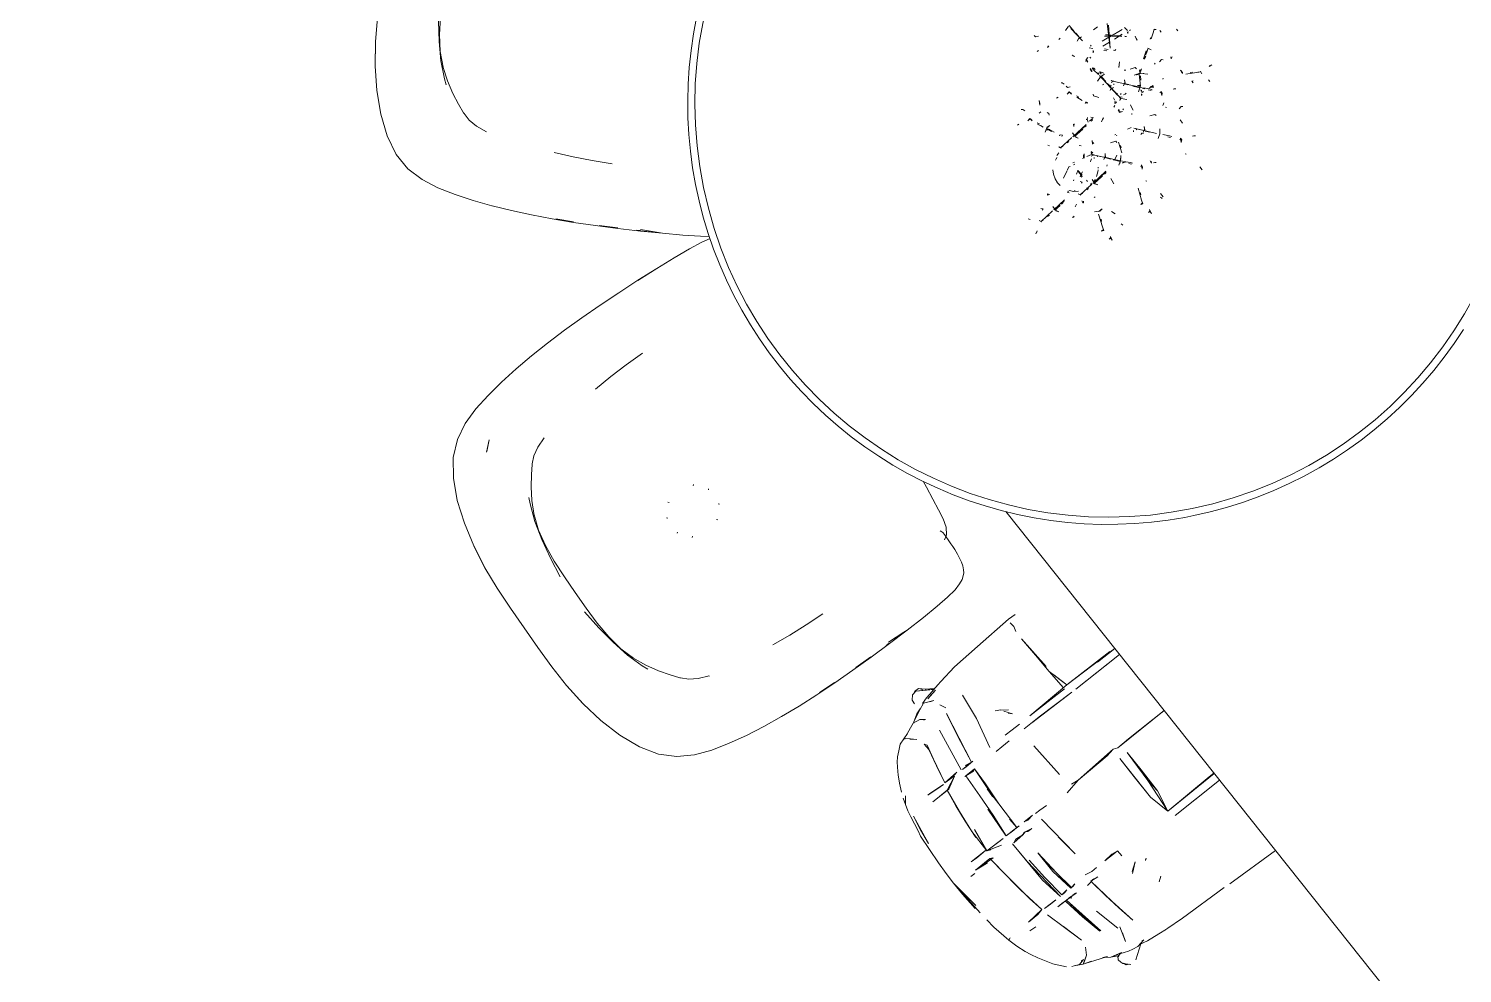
# Model space of a CAD drawing. Header units: millimetres. Extents: x 0 to 57242, y -59538 to 11130.
# Drawn here: x 17480 to 19352, y -6838 to -5605 of the extents above; entities that cross this region are included whole.
import ezdxf

# ---------------------------------------------------------------- set-up
doc = ezdxf.new("R2010")
doc.units = ezdxf.units.MM
for name, color, linetype, lineweight in [('A-DOOR', 31, 'Continuous', 9), ('A-DOOR-FRAM', 31, 'Continuous', 18), ('G-IMPT', 8, 'Continuous', 9), ('I-FURN', 30, 'Continuous', 9)]:
    doc.layers.add(name, color=color, linetype=linetype, lineweight=lineweight)

# ---------------------------------------------------------------- blocks, each defined once
blk = doc.blocks.new('M_Door-Interior-Single-1_Panel-Wood - 900 x 2100mm 2-358036-Level 0')
at = {"layer": 'A-DOOR'}
for p, q in [((-496.4, 73.2), (-431.4, 73.2)), ((-496.4, 53.2), (-496.4, 73.2)), ((-431.4, 73.2), (-431.4, 53.2)), ((431.3, 73.2), (496.3, 73.2)), ((431.3, 53.2), (431.3, 73.2)), ((496.3, 73.2), (496.3, 53.2)), ((-431.4, 53.2), (-496.4, 53.2)), ((496.3, 53.2), (431.3, 53.2)), ((-496.4, -46.8), (-431.4, -46.8)), ((-496.4, -66.8), (-496.4, -46.8)), ((-431.4, -46.8), (-431.4, -66.8)), ((431.3, -46.8), (496.3, -46.8)), ((431.3, -66.8), (431.3, -46.8)), ((496.3, -46.8), (496.3, -66.8)), ((-431.4, -66.8), (-496.4, -66.8)), ((496.3, -66.8), (431.3, -66.8))]:
    blk.add_line(p, q, dxfattribs=at)
at = {"layer": 'A-DOOR', "lineweight": 18}
for p, q in [((390, -46.8), (425, -46.8)), ((390, -896.8), (390, -46.8)), ((425, -46.8), (425, -896.8)), ((425, -896.8), (390, -896.8))]:
    blk.add_line(p, q, dxfattribs=at)
at = {"layer": 'A-DOOR'}
blk.add_arc((425, -46.8), 850, 180, 270, dxfattribs=at)
at = {"layer": 'A-DOOR-FRAM'}
for p, q in [((-450, 53.2), (-425, 53.2)), ((-450, -46.8), (-450, 53.2)), ((-425, 53.2), (-425, 23.1)), ((425, 53.2), (450, 53.2)), ((425, 23.1), (425, 53.2)), ((450, 53.2), (450, -46.8)), ((-425, 23.1), (-412.3, 23.1)), ((-412.3, 23.1), (-412.3, -11.8)), ((412.3, 23.1), (425, 23.1)), ((412.3, -11.8), (412.3, 23.1)), ((-425, -11.8), (-425, -46.8)), ((-412.3, -11.8), (-425, -11.8)), ((425, -11.8), (412.3, -11.8)), ((425, -46.8), (425, -11.8)), ((-425, -46.8), (-450, -46.8)), ((450, -46.8), (425, -46.8))]:
    blk.add_line(p, q, dxfattribs=at)
blk = doc.blocks.new('Conjunto Mesa 01 - Conjunto Mesa 01-1067963-Level 0')
at = {"layer": 'G-IMPT'}
for p, q in [((230, -978.5), (230.9, -907.6)), ((230, -978.5), (231.6, -907.9)), ((231.6, -900), (231.6, -907.9)), ((231.8, -900), (231.8, -928.7)), ((231.8, -928.7), (231.8, -900)), ((241.7, -972.9), (241.7, -900)), ((241.7, -900), (241.7, -908.6)), ((241.7, -972.9), (241.7, -908.6)), ((335, -900), (335.1, -959.4)), ((335.6, -977.6), (335.2, -900)), ((439.7, -900), (439.5, -907.9)), ((441.1, -978.3), (439.5, -907.9)), ((441.1, -978.3), (440.3, -900.4)), ((451.6, -974.2), (451.3, -900)), ((451.6, -974.2), (451.3, -900)), ((451.4, -900), (451.5, -908.3)), ((451.4, -900), (451.5, -908.3)), ((451.6, -974.2), (451.5, -908.3)), ((451.6, -974.2), (451.5, -908.3)), ((565.7, -973.7), (568.7, -900)), ((335.6, -977.6), (335.1, -959.4)), ((348.1, -971.7), (393.5, -973.5)), ((348.1, -971.7), (377.2, -971.8)), ((393.5, -973.5), (377.2, -971.8)), ((393.5, -973.5), (377.2, -971.8)), ((412.1, -972.1), (377.2, -971.8)), ((393.5, -973.5), (412.1, -972.1)), ((393.5, -973.5), (412.1, -972.1)), ((441.1, -978.3), (393.5, -973.5)), ((441.1, -978.3), (412.1, -972.1)), ((115.9, -974), (115.4, -984.8)), ((115.4, -984.8), (117.9, -1038.8)), ((127.1, -985.3), (120.5, -986.1)), ((127.1, -985.3), (134, -987.4)), ((194.2, -984.7), (146.2, -987.5)), ((173.8, -986.5), (146.2, -987.5)), ((173.8, -986.5), (146.2, -987.5)), ((201.7, -985.7), (173.8, -986.5)), ((230, -978.5), (201.7, -985.7)), ((230, -978.5), (201.7, -985.7)), ((230.1, -984.4), (201.7, -985.7)), ((230, -978.5), (209.1, -983.8)), ((230, -978.5), (231.6, -1041.5)), ((231.9, -984.3), (231.8, -1006)), ((241.3, -979.3), (240.2, -1045.5)), ((241.3, -979.3), (240.7, -1005.9)), ((335.6, -977.6), (333.2, -983.7)), ((333.2, -983.7), (336.4, -1044.6)), ((333.2, -983.7), (336.4, -1044.6)), ((333.2, -983.7), (335.1, -995.1)), ((333.2, -983.7), (335.1, -995.1)), ((412.8, -984.6), (348.1, -984.2)), ((378.6, -984.3), (348.2, -984.2)), ((412.8, -984.6), (378.6, -984.3)), ((412.8, -984.6), (378.6, -984.3)), ((441.1, -978.3), (412.8, -984.6)), ((565.1, -982.7), (562.5, -1050.1)), ((231.6, -1041.5), (231.8, -1006)), ((240.2, -1032.8), (240.7, -1005.9)), ((336.4, -1044.6), (335.1, -995.1)), ((336.4, -1044.6), (335.1, -995.1)), ((120.3, -1078.7), (117.9, -1038.8)), ((240.2, -1057.9), (240.2, -1032.8)), ((240.2, -1045.5), (240.2, -1032.8)), ((335.1, -1054.8), (336.4, -1044.6)), ((336.4, -1044.6), (340.5, -1066.1)), ((472.8, -1040.4), (471.3, -1038.6)), ((471.3, -1038.6), (473.5, -1041)), ((506.5, -1044.5), (501.7, -1038.1)), ((501.7, -1038.1), (502.9, -1039.7)), ((202, -1066.3), (198.4, -1072.9)), ((207.9, -1058.4), (202, -1066.4)), ((215.3, -1057.9), (205.4, -1064.2)), ((215.3, -1057.9), (211, -1061.4)), ((215.3, -1057.9), (211, -1061.4)), ((231.3, -1070.9), (231.4, -1058.8)), ((315.5, -1059.2), (265.3, -1061.8)), ((440.8, -1062.3), (439.6, -1070.2)), ((449.4, -1061.6), (440.7, -1061.6)), ((440.8, -1062.3), (440.8, -1082.8)), ((476.2, -1064.8), (466.2, -1052.8)), ((466.2, -1052.8), (473.9, -1063.5)), ((562.5, -1050.1), (560.6, -1074.7)), ((123.9, -1104.8), (120.3, -1078.7)), ((231.3, -1082.6), (231.3, -1070.9)), ((240.2, -1083.2), (240.2, -1095.4)), ((440.8, -1082.8), (439.6, -1070.2)), ((559.4, -1087.1), (560.6, -1075.3)), ((190.8, -1098.3), (155.7, -1093.6)), ((231.4, -1108.2), (190.8, -1098.3)), ((240.3, -1105), (240.2, -1095.4)), ((335.9, -1108.3), (336.4, -1097.5)), ((441, -1105), (440.8, -1096.9)), ((450, -1114), (451.5, -1103.1)), ((524.1, -1102.7), (475.9, -1110.3)), ((524.1, -1102.7), (500.1, -1106.7)), ((557.1, -1104.3), (556, -1109.4)), ((557.1, -1104.3), (559.4, -1087.1)), ((113.4, -1138.2), (126.1, -1117.7)), ((113.4, -1138.2), (126.2, -1118.5)), ((119, -1126.7), (125.9, -1116.5)), ((124.8, -1110.3), (123.9, -1104.8)), ((126.3, -1118.9), (124.8, -1110.3)), ((126.3, -1118.9), (127.7, -1126.2)), ((131, -1131.9), (128.3, -1117.1)), ((128.3, -1117.1), (129.6, -1124.7)), ((146.9, -1124.4), (154.8, -1121)), ((335.1, -1133.6), (335.1, -1119.8)), ((336.4, -1128.6), (335.1, -1119.8)), ((335.9, -1108.3), (335.7, -1115.1)), ((346.4, -1113.8), (409.3, -1107.3)), ((409.3, -1107.3), (378.1, -1110.9)), ((438.9, -1114.5), (441, -1105)), ((450, -1114), (500.1, -1106.7)), ((451.5, -1120.7), (450, -1108.5)), ((450, -1114), (450, -1108.5)), ((450.7, -1113.9), (475.9, -1110.3)), ((475.9, -1110.3), (500.1, -1106.7)), ((475.9, -1110.3), (500.1, -1106.7)), ((539.7, -1127.3), (520.1, -1121.1)), ((528.5, -1123.2), (539.7, -1127.3)), ((553.1, -1107.2), (552.8, -1110.5)), ((554.9, -1118.9), (553.1, -1107.2)), ((553.5, -1126.2), (554.9, -1118.9)), ((556, -1109.4), (554.3, -1115.2)), ((554.8, -1113.6), (567, -1131.5)), ((113, -1139.6), (113.1, -1133)), ((113.1, -1133), (119.1, -1126.6)), ((113.4, -1138.2), (114.6, -1144.4)), ((117.6, -1130.4), (115.8, -1131.7)), ((127.7, -1126.2), (129, -1132.3)), ((131.7, -1141.2), (129, -1132.3)), ((131, -1131.9), (129.6, -1124.7)), ((132, -1140.2), (137.7, -1127.1)), ((132, -1140.2), (135.8, -1149)), ((137.7, -1127.1), (135.5, -1132.4)), ((161.3, -1124.7), (194.2, -1132)), ((161.3, -1124.7), (231.3, -1138.8)), ((194.2, -1132), (231.3, -1138.8)), ((231.3, -1138.8), (229.8, -1148)), ((231.6, -1136.7), (231.3, -1138.8)), ((231.3, -1138.8), (231.6, -1154.2)), ((231.3, -1138.8), (231.8, -1154)), ((231.6, -1136.7), (231.8, -1148)), ((240.8, -1141.2), (240.5, -1155.8)), ((264.8, -1142.3), (240.8, -1141.2)), ((240.8, -1141.2), (284.2, -1145)), ((240.8, -1141.2), (242, -1144.1)), ((334.8, -1145.8), (335.2, -1142)), ((335.1, -1133.6), (336.4, -1128.6)), ((335.4, -1145.4), (335.2, -1142)), ((348.1, -1131), (346.1, -1140.8)), ((346.2, -1143.9), (346.1, -1140.8)), ((347.3, -1145.6), (346.1, -1140.8)), ((348.1, -1137.8), (346.5, -1140.1)), ((348.1, -1131), (348.1, -1137.8)), ((440.9, -1139.6), (377.9, -1144.9)), ((440.9, -1139.6), (409.1, -1144.6)), ((440.9, -1138.6), (412.3, -1142)), ((440.9, -1138.6), (414.8, -1141.8)), ((441, -1138.6), (439.7, -1132.5)), ((439.7, -1132.5), (441, -1135.8)), ((440.9, -1139.6), (441, -1135.8)), ((440.9, -1139.6), (441, -1138.6)), ((441, -1138.6), (441, -1135.8)), ((441, -1138.6), (441, -1135.8)), ((449.5, -1154.2), (450.2, -1138)), ((449.5, -1143.5), (449.7, -1139)), ((449.8, -1146.1), (449.7, -1139)), ((519.7, -1124.4), (485.2, -1132.1)), ((548, -1140.4), (543.9, -1155)), ((552.2, -1132.3), (547.9, -1143.2)), ((548, -1140.4), (548.5, -1146.3)), ((552.2, -1132.3), (553.5, -1126.2)), ((560, -1148.1), (567.7, -1140.8)), ((119.5, -1149.1), (114.6, -1144.4)), ((125.3, -1149.7), (119.5, -1149.1)), ((135.3, -1148), (137.6, -1155.6)), ((143.2, -1165.1), (135.8, -1149)), ((143.2, -1165.1), (137.6, -1155.6)), ((145.7, -1156.7), (144.1, -1166.8)), ((145.7, -1156.7), (144.1, -1166.8)), ((145.7, -1156.7), (150.3, -1151.4)), ((150.3, -1151.4), (149.5, -1153.5)), ((172.7, -1145.4), (230.6, -1155.8)), ((231.4, -1145), (229.8, -1148)), ((231.6, -1154.2), (231.4, -1145)), ((231.8, -1148), (231.8, -1154)), ((240.5, -1157.3), (242, -1144.1)), ((240.5, -1155.8), (240.5, -1157.3)), ((240.7, -1155.8), (272.3, -1157.7)), ((264.8, -1142.3), (296.1, -1144.6)), ((271.6, -1144.5), (283.6, -1145.3)), ((271.6, -1144.5), (296.1, -1144.6)), ((272.3, -1157.7), (303, -1159.7)), ((333.5, -1163.3), (292.6, -1160.4)), ((334.8, -1145.8), (296.1, -1144.6)), ((334.7, -1163.4), (303, -1159.7)), ((334.8, -1145.8), (320.4, -1146.2)), ((334.8, -1145.8), (334.7, -1163.4)), ((334.7, -1163.4), (335.1, -1150.8)), ((335.4, -1145.4), (334.8, -1145.8)), ((334.8, -1145.8), (335.1, -1150.8)), ((347.3, -1145.6), (346.1, -1156.5)), ((348, -1161.3), (346.1, -1156.5)), ((346.2, -1145.4), (347.3, -1145.6)), ((347.3, -1145.6), (348, -1161.3)), ((409.1, -1144.6), (377.9, -1144.9)), ((441, -1157), (378.1, -1162.7)), ((378.6, -1159.7), (408.7, -1157.7)), ((409.1, -1142.5), (394.2, -1144.1)), ((408.7, -1157.7), (440.2, -1154.5)), ((441, -1157), (409.5, -1162.2)), ((440.2, -1154.5), (439.6, -1145.3)), ((439.6, -1145.3), (440.7, -1150.1)), ((440.2, -1154.5), (440.7, -1150.1)), ((449.5, -1154.2), (449.4, -1146.5)), ((449.4, -1146.5), (451.5, -1148)), ((449.5, -1154.2), (449.4, -1161.6)), ((449.5, -1154.2), (449.4, -1168.4)), ((508.9, -1143.7), (449.5, -1154.2)), ((479.5, -1149.5), (449.5, -1154.2)), ((449.9, -1146.2), (451.5, -1148)), ((508.5, -1145.4), (450.4, -1155.8)), ((479.7, -1151.1), (450.4, -1155.8)), ((508.9, -1143.7), (479.5, -1149.5)), ((508.5, -1145.4), (479.7, -1151.1)), ((537, -1167.2), (540.7, -1158)), ((537.8, -1163.6), (543.9, -1155)), ((537.8, -1163.6), (540.7, -1158)), ((546.9, -1145.6), (543.9, -1155)), ((543.9, -1155), (548.5, -1146.3)), ((549.8, -1147.5), (548.2, -1143.4)), ((548.6, -1147.3), (552.6, -1149.9)), ((548.6, -1147.3), (552.6, -1149.9)), ((549.8, -1147.5), (548.7, -1145.2)), ((557.1, -1148.8), (552.6, -1149.9)), ((557.1, -1148.8), (552.6, -1149.9)), ((560, -1148.1), (557.2, -1148.8)), ((560, -1148.1), (557.2, -1148.8)), ((564.4, -1145.7), (560.4, -1146.9)), ((564.4, -1145.7), (566.1, -1142.3)), ((564.4, -1145.7), (566.1, -1142.3)), ((143.2, -1165.1), (144.1, -1166.8)), ((144.6, -1165.4), (144.1, -1166.8)), ((144.1, -1166.8), (151, -1183.8)), ((157.6, -1183.3), (163.8, -1176.3)), ((163.8, -1176.3), (157.9, -1182.1)), ((177.7, -1170.4), (174.6, -1172.6)), ((174.6, -1172.6), (183.6, -1172.1)), ((177.7, -1170.4), (183.6, -1172.1)), ((177.7, -1170.4), (206.7, -1177.5)), ((183.6, -1172.1), (206.7, -1177.5)), ((183.6, -1172.1), (230.9, -1183)), ((206.7, -1177.5), (230.9, -1183)), ((230.9, -1183), (229.7, -1162.2)), ((229.7, -1162.2), (231.2, -1171.8)), ((230.9, -1183), (231.2, -1171.8)), ((240.3, -1186.6), (231.8, -1167.7)), ((240.4, -1183.9), (231.8, -1167.7)), ((334.4, -1195.3), (335.2, -1168.8)), ((334.4, -1195.3), (340.5, -1175.5)), ((334.4, -1195.3), (335.1, -1175.7)), ((335.1, -1175.7), (335.2, -1168.8)), ((348.1, -1163.5), (409.5, -1162.2)), ((348.1, -1163.5), (378.1, -1162.7)), ((440.3, -1183.1), (440.7, -1164.7)), ((440.3, -1183.1), (440.8, -1173.7)), ((440.8, -1173.7), (440.7, -1164.7)), ((449.4, -1161.6), (449.4, -1168.4)), ((449.4, -1185.4), (502.7, -1171.1)), ((502.7, -1171.1), (474.1, -1178.7)), ((513.1, -1173), (522.1, -1178.5)), ((522.1, -1178.5), (527.4, -1186.2)), ((522.1, -1178.5), (528.7, -1189.1)), ((528.7, -1189.1), (532.2, -1178)), ((537, -1167.2), (529.5, -1186.4)), ((529.5, -1186.4), (532.2, -1178)), ((152.5, -1189.1), (150, -1180.7)), ((150, -1180.7), (151, -1183.8)), ((152.5, -1189.1), (153.3, -1187.3)), ((152.5, -1189.1), (153.6, -1187.9)), ((152.5, -1189.1), (155.2, -1197.1)), ((157.9, -1182.1), (153.3, -1187.3)), ((155.2, -1197.1), (160.5, -1203.9)), ((231.4, -1185.6), (229.6, -1207.1)), ((231.4, -1185.6), (229.6, -1207.1)), ((229.6, -1207.1), (230.9, -1196.2)), ((229.7, -1210.2), (230.9, -1196.2)), ((231.4, -1185.6), (230.9, -1196.2)), ((231.4, -1185.6), (230.9, -1196.2)), ((240.3, -1186.6), (240.2, -1199.4)), ((240.4, -1183.9), (240.3, -1210.8)), ((240.3, -1186.6), (263.4, -1190.5)), ((240.3, -1186.6), (271.9, -1191.4)), ((263.4, -1190.5), (286.5, -1193.6)), ((302.5, -1194.7), (271.9, -1191.4)), ((286.5, -1193.6), (312.1, -1195.7)), ((334.4, -1195.3), (302.4, -1190.7)), ((334.4, -1195.3), (302.5, -1194.7)), ((333.1, -1196.3), (333.1, -1220.2)), ((333.1, -1196.3), (333.2, -1211.3)), ((334.4, -1195.3), (336.4, -1190.5)), ((344.8, -1198.7), (346.7, -1194.8)), ((344.8, -1198.7), (378.7, -1194.8)), ((346.7, -1194.8), (344.8, -1222.7)), ((344.8, -1198.7), (371.4, -1195.6)), ((418.2, -1190.4), (371.4, -1195.6)), ((371.4, -1195.6), (393.8, -1193.7)), ((371.4, -1195.6), (378.7, -1194.8)), ((418.2, -1190.4), (393.8, -1193.7)), ((439, -1186.7), (409.2, -1191.5)), ((418.2, -1190.4), (409.2, -1191.5)), ((439, -1186.7), (418.2, -1190.4)), ((439, -1186.7), (441, -1210.8)), ((439, -1186.7), (441, -1210.8)), ((439, -1186.7), (441, -1195.3)), ((439, -1186.7), (440.9, -1198.8)), ((441, -1210.8), (441, -1195.3)), ((528.7, -1189.1), (522.9, -1199.8)), ((525.8, -1193.1), (522.9, -1199.8)), ((523.6, -1188.4), (523.9, -1185)), ((525.8, -1193.1), (523.9, -1185)), ((527.4, -1186.2), (528.7, -1189.1)), ((165.9, -1210.1), (160.5, -1203.9)), ((170.7, -1214.7), (165.9, -1210.1)), ((181, -1221.8), (170.7, -1214.7)), ((229.7, -1210.2), (229.6, -1207.1)), ((240.3, -1210.8), (240.2, -1199.4)), ((333.1, -1220.2), (333.2, -1211.3)), ((344.8, -1198.7), (344.8, -1222.7)), ((344.8, -1222.7), (347, -1204.4)), ((344.8, -1222.7), (346.1, -1212.6)), ((346.1, -1212.6), (347, -1204.4)), ((441, -1210.8), (440.9, -1198.8)), ((451.3, -1216.5), (451.5, -1210.1)), ((451.3, -1216.5), (451.5, -1210.1)), ((451.7, -1207.1), (451.5, -1210.1)), ((503.4, -1219.7), (508, -1216.3)), ((508, -1216.3), (517.7, -1208.4)), ((521.6, -1202.5), (522.9, -1199.8)), ((184.7, -1224.3), (181, -1221.8)), ((184.7, -1224.3), (194.1, -1229.4)), ((194.1, -1229.4), (205, -1234.7)), ((221, -1240.9), (211.9, -1233.8)), ((347.4, -1232.6), (347.8, -1226)), ((476.2, -1234.7), (468.4, -1238)), ((485.1, -1230.3), (476.2, -1234.7)), ((485.1, -1230.3), (503.4, -1219.7)), ((221, -1240.9), (212.8, -1238)), ((221, -1240.9), (229.2, -1243.3)), ((229.2, -1243.3), (237.6, -1245.3)), ((237.6, -1245.3), (258.1, -1249.1)), ((279.4, -1248.8), (239.1, -1242.1)), ((259.1, -1245.9), (239.1, -1242.1)), ((258.1, -1249.1), (265.4, -1251)), ((279.4, -1248.8), (259.1, -1245.9)), ((307.2, -1254.6), (265.4, -1251)), ((340.6, -1255.7), (381.5, -1250.9)), ((340.6, -1255.7), (392.4, -1252.4)), ((359, -1255.3), (383.8, -1254)), ((418, -1250.3), (404.9, -1251.7)), ((443.6, -1245.3), (418, -1250.3)), ((442.2, -1242.1), (443.6, -1245.3)), ((456.4, -1242.1), (443.6, -1245.3)), ((456.4, -1242.1), (468.4, -1238)), ((307.2, -1254.6), (324.5, -1255.5)), ((324.5, -1255.5), (340.6, -1255.7)), ((340.6, -1255.7), (359, -1255.3))]:
    blk.add_line(p, q, dxfattribs=at)
at = {"layer": 'I-FURN'}
blk.add_line((3, -900), (2500, -900), dxfattribs=at)
blk = doc.blocks.new('Conjunto_Mesa_4_Lugares_Laca_Branca - Conjunto_Mesa_4_Lugares_Laca_Branca-1095819-Level 0')
at = {"layer": 'G-IMPT'}
for p, q in [((-21.1, 138.6), (-22.4, 142.5)), ((-21.1, 138.6), (-21.8, 140.3)), ((-1.6, 135.5), (-4, 134.4)), ((-17.9, 115.9), (-18.3, 112.9)), ((-16.2, 126.5), (-17.4, 107)), ((-17.1, 126.2), (-13.4, 127.2)), ((-16.2, 126.5), (-17.1, 126.2)), ((-16.2, 126.5), (-16.7, 122.9)), ((-16.2, 126.5), (-13.4, 127.2)), ((-6.9, 114.5), (-6.6, 112.5)), ((-4.2, 114.1), (-6.6, 112.5)), ((-74.9, 108), (-77.3, 107)), ((-43, 94.1), (-40.9, 92.3)), ((-20.3, 102.9), (-23.9, 101.2)), ((-19.6, 102.6), (-23.9, 101.2)), ((-18.9, 102.9), (-20.3, 102.9)), ((23.4, 94.3), (22.8, 92.3)), ((63.6, 100.7), (64.1, 102.9)), ((63.8, 99.1), (63.6, 100.7)), ((63.8, 99.1), (64.1, 102.9)), ((104.9, 100.1), (109.6, 102.5)), ((-83.3, 78.3), (-82, 80.9)), ((-82.3, 77.7), (-83.3, 78.3)), ((-83.3, 78.3), (-78.9, 76.2)), ((-82.3, 77.7), (-82, 80.9)), ((-77.5, 86.6), (-79.8, 85.2)), ((-71.8, 72.1), (-78.9, 76.2)), ((-43.5, 92.1), (-40.9, 92.3)), ((-41.7, 81.6), (-42.3, 79.6)), ((-40, 76.5), (-42.3, 79.6)), ((-16.8, 76), (-18.1, 76.7)), ((-16.8, 76), (-18.1, 76.7)), ((-1.6, 88), (-1.1, 90.2)), ((-1.4, 86.5), (-1.6, 88)), ((-1.4, 86.5), (-1.1, 90.2)), ((25.1, 89.1), (22.8, 92.3)), ((39.8, 87.4), (44.5, 89.8)), ((65.8, 84.1), (63.2, 83.1)), ((68.9, 83), (63.2, 83.1)), ((65.2, 83.1), (64.5, 81.9)), ((65.3, 83.1), (64.7, 81.7)), ((65.8, 84.1), (68.9, 83)), ((85.3, 86), (84.5, 84.7)), ((-73.4, 71.7), (-71.5, 70.5)), ((-60.8, 65), (-57.7, 68.9)), ((-60.6, 65.5), (-54.5, 61.8)), ((-54.7, 62.3), (-60.5, 65.6)), ((-48, 56.8), (-57.6, 62.4)), ((-54.4, 61.8), (-52.7, 60.8)), ((-50.3, 59.9), (-51.5, 60.5)), ((-51.2, 59.9), (-47.6, 57.6)), ((-47.2, 58.1), (-49.8, 59.6)), ((-38.5, 69.3), (-39.5, 70.6)), ((-28.7, 54.7), (-27.4, 58.4)), ((-11.3, 62.1), (-9.3, 56.8)), ((-11.1, 49), (-7.8, 57.1)), ((-10.5, 59.8), (-10.9, 58.3)), ((-9.6, 62.8), (-10.3, 60.4)), ((-9.1, 62.7), (-10.1, 58.6)), ((-6.3, 59.7), (-7.8, 57.1)), ((-5.6, 58), (-7.2, 54.6)), ((0.6, 71.4), (-1.9, 70.4)), ((3.7, 70.3), (-1.9, 70.4)), ((0.1, 70.4), (-0.8, 68.9)), ((0.2, 70.4), (-0.5, 69)), ((0.6, 71.4), (3.7, 70.3)), ((13.5, 71.2), (14.9, 70.5)), ((14.9, 70.5), (16.8, 69)), ((20.1, 73.3), (19.4, 72.1)), ((27.9, 57.9), (26, 56.6)), ((26.6, 49.6), (26, 56.6)), ((45.7, 59.3), (50.5, 58.1)), ((52.2, 57.7), (49.7, 58.5)), ((52.2, 57.7), (57.7, 54.3)), ((52.2, 57.7), (55.4, 55.9)), ((53.9, 61.4), (57.3, 69.8)), ((58.8, 72.4), (57.3, 69.8)), ((59.5, 70.6), (58, 67.3)), ((-88.5, 43.9), (-93.2, 40.7)), ((-88.8, 47.9), (-87.9, 46.2)), ((-85.9, 43.3), (-87.1, 43.1)), ((-86.7, 44.6), (-85.9, 43.3)), ((-85.9, 43.3), (-86.7, 44.6)), ((-85.9, 43.3), (-84.7, 43.6)), ((-81.3, 40.9), (-81.8, 39)), ((-81.1, 41), (-81.6, 38.9)), ((-73.5, 53.5), (-79.3, 52)), ((-79.3, 52), (-75.9, 52.8)), ((-73.5, 53.5), (-75.9, 52.8)), ((-37.2, 45.2), (-39.2, 43.9)), ((-38.5, 36.9), (-39.2, 43.9)), ((-31.1, 49), (-35.7, 51.6)), ((-33.6, 48.5), (-35.3, 49.5)), ((-33.6, 48.5), (-34.9, 49.8)), ((-31.1, 49), (-33.6, 48.5)), ((-31.1, 49), (-29.9, 48.8)), ((-31.1, 49), (-30.6, 47.2)), ((-30.3, 46.2), (-29.5, 52.5)), ((-30.3, 46.2), (-29.8, 40.6)), ((-29.3, 43.6), (-30.3, 44.7)), ((-13.7, 45.7), (-29.6, 47.1)), ((-29.6, 47.1), (-29.3, 43.6)), ((-29.5, 52.5), (-29, 53.9)), ((-27, 48.5), (-21.6, 47.8)), ((-14.3, 41.1), (-27, 13.4)), ((-14.3, 41.1), (-26.1, 15.4)), ((-19.5, 46.6), (-13, 45.1)), ((-16.1, 35.9), (-11.9, 44.7)), ((-14.3, 41.1), (-15.9, 37.7)), ((-14.7, 45.3), (-15.6, 42)), ((-13, 45.1), (-15.5, 45.8)), ((-14.3, 41.1), (-11.8, 47.3)), ((-13.1, 45.4), (-13.8, 42.6)), ((-13, 45.1), (-7.4, 41.7)), ((-13, 45.1), (-9.7, 43.2)), ((-10.5, 47.5), (-9.2, 50.3)), ((-7.3, 45.2), (-9.2, 45.3)), ((-8.6, 46), (-5.6, 45.7)), ((-6.1, 48), (-5.5, 46.3)), ((-1.6, 44.7), (-3.8, 44.9)), ((-3.4, 45.4), (-1.9, 45.2)), ((50.8, 53.8), (38.1, 26)), ((42.2, 39.3), (38.8, 39.8)), ((50.8, 53.8), (39, 28.1)), ((43.9, 39.3), (40, 39.7)), ((42.2, 39.3), (46.2, 36.8)), ((44.5, 40), (47.5, 46.7)), ((44.7, 39.6), (47.6, 45.6)), ((87.3, 39.2), (84.3, 38.4)), ((87.3, 39.2), (84.9, 39.3)), ((87.3, 39.2), (86.7, 39.3)), ((87.6, 41.9), (87.5, 43.5)), ((87.6, 41.9), (87.9, 45.7)), ((87.6, 44.3), (87.9, 45.7)), ((128.8, 42.9), (133.5, 45.3)), ((135.4, 43.5), (133.3, 42)), ((-70.6, 16.8), (-102.8, 19.6)), ((-100.3, 21), (-70.7, 17.1)), ((-91.3, 37.3), (-85.3, 19.7)), ((-86.8, 21.7), (-87.5, 19.3)), ((-83.8, 32.3), (-86, 24.7)), ((-85.6, 21.5), (-86, 19.8)), ((-82.4, 35.2), (-85.4, 22.2)), ((-85.1, 36.1), (-81.1, 25)), ((-82.9, 35.3), (-83.6, 32.9)), ((-66.5, 22.2), (-67.1, 24)), ((-67, 20.7), (-66.5, 22.2)), ((-43.4, 22.7), (-50.6, 25.1)), ((-46.5, 23.9), (-50.6, 25.1)), ((-43.4, 22.7), (-46.5, 23.9)), ((-38.2, 31.3), (-38.7, 29.1)), ((-22.9, 26.7), (-26.3, 27.1)), ((-21.3, 26.7), (-25.1, 27)), ((-22.9, 26.7), (-19, 24.1)), ((-20.7, 27.3), (-19, 31)), ((-20.4, 26.9), (-19, 29.8)), ((-9.5, 18.9), (-8.5, 17.7)), ((-7.8, 23.9), (-8.9, 25.6)), ((-7.8, 23.9), (-7.4, 21.7)), ((-5.7, 16.4), (-4.7, 19.2)), ((-0.5, 24.6), (-3.3, 17.7)), ((7.4, 28), (14.8, 30.1)), ((7.4, 28), (10.7, 28.8)), ((10.7, 28.8), (14.8, 30.1)), ((18.9, 27.4), (20, 27.1)), ((36.7, 22.9), (36.5, 23)), ((36.7, 22), (36.5, 23)), ((37.6, 17.8), (36.7, 22)), ((41.1, 29.4), (39.4, 28.7)), ((41.1, 29.4), (39.4, 28.7)), ((42.5, 24.5), (41, 25)), ((47.3, 36.9), (46.7, 35.1)), ((48, 33.3), (46.7, 35.1)), ((89.7, 26.9), (87.1, 25.9)), ((92.8, 25.8), (87.1, 25.9)), ((89.1, 25.9), (88.4, 24.7)), ((89.2, 25.9), (88.5, 24.5)), ((89.7, 26.9), (92.8, 25.8)), ((109.2, 28.8), (108.4, 27.5)), ((146.3, 24.6), (151.7, 26)), ((146.3, 24.6), (148.3, 24.4)), ((148.3, 24.4), (151.7, 26)), ((148.3, 24.4), (149.7, 22.5)), ((-98.3, 0.7), (-101.3, 6.3)), ((-88, 17.8), (-88.9, 14.5)), ((-86.4, 17.9), (-87.6, 12.9)), ((-84.8, 18.1), (-81.5, 8.4)), ((-78.3, 17.5), (-74.9, 8.1)), ((-71.3, 9.5), (-69.6, 14)), ((-67.8, 12.1), (-69.2, 8.4)), ((-40.2, 2.2), (-42.1, -0.7)), ((-36.3, -3), (-38.9, 3)), ((-36.3, -3), (-37.9, 0.4)), ((-30.6, 1.6), (-37, -2)), ((-32.9, -0.5), (-6.7, 15.2)), ((-32.9, -0.5), (-8.6, 14)), ((-32.9, -0.5), (-29.7, 1.4)), ((-28.9, 2.6), (-30.5, 1.7)), ((-28.4, 10.3), (-28.7, 10.3)), ((-28.5, 9.4), (-28.7, 10.3)), ((-27, 13.4), (-28.4, 10.3)), ((-28.4, 10.3), (-27.2, 12.9)), ((-27.1, 11.8), (-26.5, 9.4)), ((-20.6, 6.9), (-26, 3.6)), ((-19.9, 7.8), (-25, 4.8)), ((-22.7, 11.9), (-24.1, 12.3)), ((-21.1, 6.8), (-22.8, 8.4)), ((-21.1, 6.8), (-19.9, 6.3)), ((-17.6, 6.6), (-19.4, 10.9)), ((-19, 7.5), (-16.7, 5.6)), ((-17.6, 6.6), (-16.6, 5.6)), ((-11.1, 14.2), (-9.3, 13.7)), ((-11.1, 14.2), (-9.3, 13.7)), ((-3.8, 16.9), (-6.9, 15.2)), ((-6.7, 15.2), (-4.8, 16.3)), ((-3.2, 8.7), (-6.1, 7.9)), ((-3.8, 16.9), (-3.6, 16.7)), ((-3.8, 16.9), (-0.9, 15.5)), ((-3.3, 17.7), (-3.6, 16.7)), ((-3.6, 16.7), (-0.9, 15.5)), ((-3.6, 16.7), (-2.1, 16.7)), ((1.2, 9.8), (-1.9, 9)), ((-0.2, 10.8), (1, 10.1)), ((1.9, 8.6), (0, 8.1)), ((6, 6.1), (4.1, 7.7)), ((14, 11.7), (9.7, 11.9)), ((10.5, 16.9), (12, 17.5)), ((14, 11.7), (11, 10.9)), ((13.4, 11.9), (13.7, 15.8)), ((14, 11.7), (13.4, 11.9)), ((14, 11.7), (13.7, 15.8)), ((41.6, 0.1), (41.3, 1.4)), ((42.3, 2), (43.5, 2.2)), ((51.8, 0.7), (49.8, -0.6)), ((52, 2.9), (66.5, 4.1)), ((56.6, 4.6), (56.8, 4.6)), ((59.9, 4.7), (56.8, 4.6)), ((69.6, 2.1), (76, 0.5)), ((76, 0.5), (73.5, 1.2)), ((74.7, -3.4), (77.2, 2.8)), ((76, 0.5), (81.6, -2.9)), ((76, 0.5), (79.3, -1.3)), ((77.8, 4.2), (81.2, 12.6)), ((78.5, 3), (79.8, 5.8)), ((79.1, 4.3), (79.7, 2.2)), ((82.7, 15.2), (81.2, 12.6)), ((83.4, 13.4), (81.8, 10.1)), ((116, 15.5), (132.2, 16.8)), ((125.1, 17.4), (121.9, 17.3)), ((137, 17.6), (132.2, 16.8)), ((135.8, 17.5), (137, 17.6)), ((135.8, 17.5), (137.4, 14.7)), ((137, 17.6), (137.4, 14.7)), ((-106.2, -28), (-87.2, -16.6)), ((-106.2, -28), (-87.2, -16.6)), ((-90.9, -20.9), (-92.7, -16.6)), ((-79.6, -7.4), (-78.2, -6.8)), ((-74.7, -5.3), (-76.5, -9.8)), ((-72, -5.5), (-69.2, -5.8)), ((-71.3, -5.1), (-69.2, -5.8)), ((-64.6, -11.3), (-62.8, -10.6)), ((-62.4, -16.9), (-64.4, -14.2)), ((-64.4, -14.2), (-59.8, -17.6)), ((-62.4, -16.9), (-59.8, -17.6)), ((-61.5, -16.3), (-60.1, -15.5)), ((-61.4, -16.4), (-58.7, -15.2)), ((-50, -11.2), (-47.4, -10)), ((-49.7, -9.4), (-47, -7.8)), ((-45.6, -12.2), (-49.7, -14)), ((-45.4, -12.9), (-48.4, -14.1)), ((-39.8, -5), (-47.4, -10)), ((-43.1, -3.4), (-42.1, -0.7)), ((-43.1, -2.6), (-40, -1.4)), ((-43.1, -2.6), (-39.8, -1.8)), ((-43.1, -2.6), (-40.6, -1.9)), ((-43.1, -2.6), (-41.5, -2.4)), ((-40.3, -3.9), (-42.4, -5.1)), ((-39.6, -1.9), (-41.5, -2.4)), ((-32.9, -0.5), (-38.3, -4)), ((-31.8, -7.9), (-36.3, -3)), ((-36.3, -3), (-34.6, -4.9)), ((-25.8, -2.6), (-26.2, -0.7)), ((-16.4, -16.8), (-14.1, -16.9)), ((-10.6, -10.7), (-14.1, -16.9)), ((16.6, -9.9), (18.5, -11.6)), ((16.6, -9.9), (21.4, -13.8)), ((18.5, -11.6), (21.4, -13.8)), ((50.5, -7.6), (49.8, -0.6)), ((74.7, -3.4), (62, -31.2)), ((66.1, -17.9), (62.7, -17.4)), ((74.7, -3.4), (62.9, -29.2)), ((67.8, -17.9), (63.9, -17.5)), ((66.1, -17.9), (70.1, -20.4)), ((73.2, -6.6), (68.1, -2.8)), ((68.4, -17.2), (71.4, -10.5)), ((68.6, -17.6), (71.5, -11.6)), ((72.9, -8.6), (73.9, -6.5)), ((74.7, -3.4), (73.1, -6.8)), ((74, -6.4), (76.8, -0.6)), ((79.5, -18.5), (77.9, -17.7)), ((96.4, -16.6), (103.8, -14.4)), ((96.4, -16.6), (99.7, -15.8)), ((99.7, -15.8), (103.8, -14.4)), ((159.3, -13.7), (156.9, -15.3)), ((-101, -24.2), (-110.3, -29.5)), ((-105.1, -35.4), (-109.6, -30.4)), ((-106.2, -28), (-103, -26.1)), ((-93.9, -20.6), (-99.3, -23.9)), ((-94.3, -20.4), (-99, -23)), ((-92.3, -20), (-89.5, -22.3)), ((-90.9, -20.9), (-88.4, -23.2)), ((-69.3, -30.4), (-71.7, -33.4)), ((-70.1, -31.8), (-71.7, -33.4)), ((-69.3, -30.4), (-70.1, -31.8)), ((-18.3, -38.6), (-16.2, -36.2)), ((-16.6, -38.7), (-14.1, -35.8)), ((-13.9, -35.6), (-11.2, -32.6)), ((-6.7, -29.5), (-8.2, -28.6)), ((-6.4, -25.9), (-7.7, -27.4)), ((-6.1, -26.3), (-7.6, -28.2)), ((-7, -29.4), (-7.2, -27.7)), ((-6.4, -26.2), (-6.7, -28.7)), ((14.4, -31.2), (12.1, -30.2)), ((14.4, -31.2), (12.7, -30.3)), ((12.8, -25.9), (14, -22.8)), ((14.4, -31.2), (18.3, -30.7)), ((14.4, -31.2), (18.3, -30.7)), ((14.7, -31), (14.4, -32.5)), ((17.5, -28.8), (14.8, -24.3)), ((14.8, -24.3), (17.1, -25.1)), ((17.1, -25.1), (18, -26.7)), ((17.1, -25.1), (17.5, -26.8)), ((32.8, -54.3), (20.6, -34)), ((22.9, -36.5), (21.8, -34.6)), ((21.9, -34.4), (23.1, -36.3)), ((23.4, -36.6), (22.2, -34.4)), ((22.6, -34.3), (23.9, -36.6)), ((44.7, -31.1), (42.9, -30.6)), ((47, -29.1), (44.9, -30.7)), ((47.6, -31), (44.9, -30.7)), ((56.6, -34.5), (58.9, -33.1)), ((60.4, -34.2), (57.4, -34.8)), ((60.6, -34.3), (57.4, -34.8)), ((60.4, -34.2), (59, -35)), ((60.6, -34.3), (60.4, -34.2)), ((60.6, -35.2), (60.4, -34.2)), ((62, -31.2), (60.6, -34.3)), ((60.6, -34.3), (61.8, -31.6)), ((62, -41.4), (60.6, -35.2)), ((61.9, -32.7), (62.7, -35.9)), ((65, -27.9), (63.3, -28.5)), ((65, -27.9), (63.3, -28.5)), ((66.4, -32.7), (64.9, -32.2)), ((67.9, -37.7), (66.2, -36.1)), ((78.4, -29.8), (79.7, -30.2)), ((82, -30.8), (84.5, -31.5)), ((84.5, -31.5), (90.1, -34.4)), ((97.7, -41.2), (85.8, -21.3)), ((88.3, -24.3), (86.5, -21.1)), ((87.1, -21.7), (88.2, -23.6)), ((88.6, -24.1), (87.3, -21.8)), ((87.7, -21.6), (89, -23.8)), ((91.2, -29.3), (88.8, -25.1)), ((90.7, -26.7), (95.8, -35.4)), ((93.4, -33.3), (92.1, -31)), ((95, -38.4), (92.9, -36.7)), ((96.8, -39.3), (93.4, -33.4)), ((96.1, -36), (95.8, -35.4)), ((95.8, -35.4), (98, -39.1)), ((95.8, -35.4), (97, -38.4)), ((98.4, -38.6), (101.1, -35)), ((99.1, -38.5), (101.1, -35)), ((135.1, -39.4), (132.8, -36)), ((134.9, -40.2), (132.8, -36)), ((138.7, -24.8), (142.6, -20.3)), ((138.7, -24.8), (140.3, -22.9)), ((142.6, -20.3), (140.3, -22.9)), ((170.2, -32.6), (175.6, -31.2)), ((170.2, -32.6), (172.1, -32.8)), ((172.1, -32.8), (175.6, -31.2)), ((172.1, -32.8), (173.6, -34.7)), ((-95.1, -46.4), (-96.7, -44.1)), ((-39.3, -55), (-39, -53.7)), ((-36.6, -51.5), (-39, -53.7)), ((-33.4, -49.3), (-31.7, -48)), ((-31.8, -44.2), (-31.7, -48)), ((-25.7, -47.1), (-23.3, -44.4)), ((-25.7, -47.1), (-22, -44.8)), ((-25.7, -47.1), (-25.1, -46.9)), ((-25.7, -47.1), (-23.1, -50.3)), ((-25.1, -46.9), (-23.1, -50.3)), ((16.7, -49.3), (19.8, -50.4)), ((17.1, -50), (19.8, -50.4)), ((26, -42), (23.5, -37.6)), ((25.6, -39.4), (30.7, -48.1)), ((33.3, -51.3), (27.7, -53.5)), ((31.2, -51.2), (28.3, -46.1)), ((30.7, -48.1), (32.9, -51.8)), ((30.7, -48.1), (31.8, -51.1)), ((33.3, -51.3), (35.9, -47.7)), ((34, -56.2), (33.9, -56)), ((34, -56.2), (33.9, -56)), ((34, -56.2), (33.9, -56.1)), ((34, -56.2), (33.9, -56.1)), ((43.9, -72.9), (33.9, -56.2)), ((34, -51.1), (35.9, -47.7)), ((45.7, -48.4), (46.7, -45.8)), ((57.8, -44.5), (59.2, -45.6)), ((57.9, -44.2), (63.1, -45.6)), ((63.2, -46.4), (59.2, -45.6)), ((63.4, -47.7), (62.7, -44.8)), ((67.9, -37.7), (69.7, -38.5)), ((86.1, -52.9), (77.3, -57.4)), ((77.4, -56.7), (84.6, -52.7)), ((83.1, -53.5), (80.3, -51.3)), ((85.6, -55.3), (83.9, -54)), ((85.6, -55.3), (84.9, -53.6)), ((86.6, -54.4), (86.1, -52.9)), ((92.1, -48.4), (94.2, -47.2)), ((92.2, -56.8), (93.3, -54.2)), ((98.4, -38.6), (92.8, -40.9)), ((94.6, -55.6), (93.3, -54.2)), ((96, -39.6), (95, -38.4)), ((98.9, -44.5), (97.4, -42.6)), ((98.1, -39.2), (99.1, -38.5)), ((109.1, -60.2), (98.5, -42.5)), ((101.9, -48.9), (102.2, -50.2)), ((104.5, -50.5), (103.2, -47.8)), ((116.3, -42.9), (115.8, -41.5)), ((134.9, -40.2), (134.5, -46.4)), ((135.3, -41.4), (135.1, -39.4)), ((138.7, -41.8), (139.9, -41.7)), ((139.9, -41.7), (138.7, -41.8)), ((139.9, -41.7), (156.1, -40.4)), ((149, -39.9), (145.8, -39.9)), ((160.8, -39.6), (156.1, -40.4)), ((159.7, -39.7), (160.8, -39.6)), ((159.7, -39.7), (161.3, -42.5)), ((160.8, -39.6), (161.3, -42.5)), ((-105.1, -71.6), (-105, -75.5)), ((-89.8, -61.1), (-88.2, -63)), ((-89.4, -60.9), (-88.2, -63)), ((-20.6, -64.8), (-21.6, -62.6)), ((27.1, -69.5), (28.2, -66.9)), ((28.2, -71.2), (27.1, -70.5)), ((29.5, -68.3), (28.2, -66.9)), ((39.3, -63.2), (38, -60.5)), ((44.5, -72.1), (42.1, -75)), ((43.9, -72.9), (42.1, -75)), ((43.9, -72.9), (42.4, -69.7)), ((43.9, -72.9), (44.5, -72.1)), ((66.4, -61.1), (65.9, -58.9)), ((68.3, -58.8), (68.8, -60.7)), ((70, -65.6), (70.4, -67.2)), ((70.4, -67.2), (74.7, -70.5)), ((75.4, -71.1), (83.5, -77.2)), ((81.6, -59.6), (78.7, -57.5)), ((89.5, -65.1), (88.3, -64.3)), ((100.7, -73.1), (103, -67.3)), ((103.4, -75.7), (100.8, -74.7)), ((100.9, -74.5), (101.7, -74.9)), ((101.7, -65.8), (103.4, -66.5)), ((103.4, -75.7), (101.7, -74.9)), ((102.2, -75.9), (103.6, -73.7)), ((103, -67.3), (103.9, -61.2)), ((109.7, -59.5), (107.2, -62.4)), ((109.1, -60.2), (107.2, -62.4)), ((109.1, -60.2), (107.6, -57)), ((109.1, -60.2), (109.7, -59.5)), ((117.2, -59.6), (120.5, -58.4)), ((118.2, -57.5), (120.4, -58.2)), ((120.1, -67.4), (123.3, -69.9)), ((120.1, -67.4), (121.6, -68.4)), ((136, -73.6), (134.7, -74.6)), ((-106.7, -76.8), (-105, -75.5)), ((-85.7, -77.4), (-86.7, -75.3)), ((-16.1, -88), (-22.3, -87.5)), ((-18.7, -87.7), (-22.3, -87.5)), ((-16.1, -88), (-18.7, -87.7)), ((-6.1, -90.9), (-7.7, -88.6)), ((-3, -78.7), (-4.8, -80.5)), ((-3, -78.7), (-0.8, -78.8)), ((5.5, -96), (7.7, -93.4)), ((7.3, -95.9), (9.8, -93)), ((10, -92.8), (12.6, -89.8)), ((13.7, -84.6), (12.3, -80.7)), ((12.3, -80.7), (14.4, -84.9)), ((19.6, -88.3), (14.4, -84.9)), ((20.1, -80.1), (15.9, -85)), ((15.9, -84.1), (17.6, -82.1)), ((20.4, -80.3), (16.5, -85.1)), ((16.8, -86.6), (16.7, -84.9)), ((17.5, -83), (17.1, -86.7)), ((22, -77.1), (17.6, -82.1)), ((17.6, -82.1), (22, -77.1)), ((17.6, -82.1), (20.4, -79.7)), ((37, -88.6), (38.5, -86.4)), ((49.9, -76.5), (52.7, -79.9)), ((55, -80.1), (58.1, -82.6)), ((55, -80.1), (56.5, -81)), ((75.6, -89), (70, -88.6)), ((81.8, -88.1), (75.6, -89)), ((81.8, -88.1), (87.7, -86)), ((92, -83.2), (87.7, -86)), ((121.4, -98.1), (111.5, -81.7)), ((115, -86.5), (112.6, -82.3)), ((114.6, -83.9), (116.2, -86.7)), ((120.2, -95.7), (117.3, -90.6)), ((117.4, -88.7), (119.7, -92.6)), ((119.7, -92.6), (121.9, -96.3)), ((119.7, -92.6), (120.8, -95.6)), ((122.3, -95.8), (125, -92.2)), ((123, -95.7), (125, -92.2)), ((136.6, -75.5), (135.1, -75.3)), ((-15.7, -113), (-15.1, -110.9)), ((-12.8, -108.7), (-15.1, -110.9)), ((-1.8, -104.3), (0.2, -102)), ((-1.8, -104.3), (1.9, -102)), ((-1.8, -104.3), (-1.2, -104.1)), ((-1.8, -104.3), (0.8, -107.5)), ((-1.2, -104.1), (0.8, -107.5)), ((99.1, -101.6), (100.7, -99.3)), ((100.7, -101.9), (99.1, -101.6)), ((100.7, -101.9), (100.7, -99.3)), ((116.1, -114), (117.2, -111.4)), ((122.3, -95.8), (116.7, -98.1)), ((118.5, -112.8), (117.2, -111.4)), ((133, -117.4), (122.3, -99.7)), ((128.3, -107.7), (127.1, -105)), ((3.3, -122), (2.3, -119.8)), ((126.1, -133.1), (127.5, -130.9)), ((133.6, -116.7), (131.1, -119.6)), ((133, -117.4), (131.1, -119.6)), ((133, -117.4), (131.4, -114.2)), ((133, -117.4), (133.6, -116.7)), ((144, -124.6), (147.2, -127.1)), ((144, -124.6), (145.5, -125.6)), ((521.1, -317.9), (515.3, -320.3)), ((525.3, -316.3), (521.1, -317.9)), ((525.3, -316.3), (529.6, -314.6)), ((536.3, -312.2), (529.6, -314.6)), ((542.6, -310.4), (536.3, -312.2)), ((547.3, -309.2), (542.6, -310.4)), ((552.5, -308.5), (547.3, -309.2)), ((552.5, -308.5), (557.6, -308.8)), ((557.6, -308.8), (561.7, -309.3)), ((567, -311.5), (561.7, -309.3)), ((569.6, -313.1), (567, -311.5)), ((569.6, -313.1), (574.8, -317.4)), ((574.8, -317.7), (574.8, -317.4)), ((574.8, -318.7), (574.8, -317.4)), ((581, -324.8), (574.8, -317.4)), ((576.2, -319.4), (574.8, -317.7)), ((576.2, -319.4), (574.8, -317.7)), ((574.8, -317.7), (574.8, -318.7)), ((442.4, -334.3), (433.8, -337.1)), ((442.4, -334.3), (459.4, -329.1)), ((474.3, -324.8), (459.4, -329.1)), ((487.2, -321.3), (474.3, -324.8)), ((498.5, -319.7), (487.2, -321.3)), ((508.5, -321.2), (498.5, -319.7)), ((503.6, -326.4), (501.6, -328.4)), ((503.6, -326.4), (504.6, -325.4)), ((504.6, -325.4), (507.7, -323.8)), ((510.6, -322.5), (507.7, -323.8)), ((508.5, -321.2), (509.7, -322)), ((509.7, -322), (514.6, -325)), ((510.6, -322.5), (515.3, -320.3)), ((581, -324.8), (588.5, -336.3)), ((588.5, -336.3), (597.5, -352.1)), ((597.5, -352.1), (608.2, -372.7)), ((620, -396.8), (608.2, -372.7)), ((619.9, -396.7), (632.4, -423)), ((619.9, -396.7), (632.5, -422.9)), ((621.9, -401.5), (620, -396.8)), ((630.6, -423.7), (620, -396.8)), ((620, -396.8), (632.4, -423)), ((621.9, -401.5), (630.6, -423.7)), ((634.3, -427.9), (632.1, -423.1)), ((645.1, -450), (632.5, -422.9)), ((654.4, -472.5), (644.5, -450.3)), ((657, -476.9), (645.1, -450)), ((657, -476.9), (668.3, -503.4)), ((586.4, -524.6), (576.7, -500.2)), ((676.5, -525.4), (667.7, -503.7)), ((678.8, -529.5), (668.3, -503.4)), ((586.4, -524.6), (595.2, -548.2)), ((688.5, -555.2), (678.8, -529.5)), ((61.5, -556.6), (55.3, -578.9)), ((64.1, -545.6), (61.5, -556.6)), ((69.6, -556.6), (67, -545.2)), ((69.6, -556.6), (74.7, -574.1)), ((603.4, -572.6), (595.2, -548.2)), ((697.3, -580.6), (688.5, -555.2)), ((47.6, -604.6), (55.3, -578.9)), ((74.7, -574.1), (82.1, -596)), ((91.2, -621.3), (82.1, -596)), ((705.2, -605.5), (697.3, -580.6)), ((37, -631.5), (47.6, -604.6)), ((45.7, -609.3), (37, -631.5)), ((47.6, -604.5), (38.7, -632.2)), ((47.6, -604.6), (38.7, -632.2)), ((47.6, -604.5), (38.9, -632.2)), ((45.7, -609.3), (47.6, -604.6)), ((386.9, -613.3), (388, -613.9)), ((408.5, -605.1), (409.1, -603.2)), ((428.2, -611.2), (428.6, -609.7)), ((705.2, -605.8), (705.2, -605.5)), ((705.2, -605.8), (712, -630.3)), ((29.5, -660.6), (38.9, -632.2)), ((36.8, -637), (38.4, -632.1)), ((101.4, -648.4), (91.2, -621.1)), ((91.2, -621.1), (101.3, -648.4)), ((101.4, -648.4), (91.2, -621.3)), ((377.3, -631.5), (378.7, -632.2)), ((717.6, -654.5), (712, -630.3)), ((-64.2, -675.1), (-54.7, -650.7)), ((112.1, -676.3), (101.3, -648.4)), ((444.6, -647), (443.1, -646.3)), ((721.8, -678.2), (717.6, -654.5)), ((20, -688.4), (29.5, -660.6)), ((21, -683.4), (29, -660.5)), ((195.7, -661.9), (206.5, -685.9)), ((393.1, -668.9), (393.6, -667.3)), ((412.7, -674.9), (413.2, -673.3)), ((435.2, -665.3), (433.8, -664.6)), ((626.7, -677), (626.1, -662)), ((626.1, -662), (626.2, -662.8)), ((-64.2, -675.1), (-73.9, -698.4)), ((20, -688.4), (10.1, -715.4)), ((112.1, -676.3), (123.1, -703.5)), ((206.5, -685.9), (217.3, -708.5)), ((624.9, -689.2), (621.1, -699.4)), ((624.9, -689.2), (626.7, -677)), ((723.3, -701.6), (721.8, -678.2)), ((-84.5, -721.8), (-73.9, -698.4)), ((134.4, -730), (123.1, -703.5)), ((229.2, -731.4), (217.3, -708.5)), ((614.5, -711.8), (620.8, -700.3)), ((620.8, -700.3), (621.1, -699.4)), ((720.7, -724.7), (723.3, -701.6)), ((0, -741.7), (10.1, -715.4)), ((1.1, -737.1), (9.5, -715.3)), ((134.4, -730), (145.8, -755.7)), ((595.8, -740.1), (606.3, -725.4)), ((614.5, -711.8), (606.3, -725.4)), ((720.7, -724.7), (712.8, -747.5)), ((-10.5, -767.2), (0, -741.7)), ((578.1, -761.1), (595.6, -745)), ((582.9, -754.9), (595.8, -740.1)), ((595.6, -745), (601.3, -738.8)), ((712.8, -747.5), (698.2, -770.1)), ((-21.3, -791.7), (-10.5, -767.2)), ((157.6, -780.6), (145.8, -755.7)), ((557.7, -776.2), (578.1, -761.1)), ((568.1, -768.1), (583.6, -754.2)), ((582.9, -754.9), (583.6, -754.2)), ((169.7, -804.5), (157.6, -780.6)), ((528.9, -791.3), (549.6, -780.3)), ((535.3, -790.6), (557.7, -776.2)), ((568.1, -768.1), (549.6, -780.3)), ((698.2, -770.1), (678.4, -791.9)), ((-138.7, -814.1), (-128.9, -802.7)), ((-128.9, -802.7), (-129.4, -803.4)), ((-32.6, -815.3), (-21.3, -791.7)), ((169.7, -804.5), (182.2, -827.5)), ((506.8, -801.4), (483.9, -811.2)), ((528.9, -791.3), (506.8, -801.4)), ((511.4, -804.5), (535.3, -790.6)), ((511.4, -804.5), (535.2, -790.6)), ((511.4, -804.5), (535.2, -790.6)), ((511.4, -804.5), (535.2, -790.6)), ((535.3, -790.6), (511.4, -804.5)), ((535.3, -790.6), (511.4, -804.5)), ((535.3, -790.6), (511.4, -804.5)), ((511.4, -804.5), (535.3, -790.6)), ((535.2, -790.6), (511.4, -804.5)), ((535.2, -790.6), (511.4, -804.5)), ((535.2, -790.6), (511.4, -804.5)), ((678.4, -791.9), (654.6, -812.3)), ((-148.4, -821.8), (-158, -826.7)), ((-148.4, -821.8), (-138.7, -814.1)), ((-32.7, -815.6), (-44.4, -838.1)), ((-32.7, -815.6), (-32.6, -815.3)), ((288.1, -820.7), (277.8, -809.9)), ((277.8, -809.9), (278.3, -810.5)), ((288.1, -820.7), (298.2, -827.9)), ((438.3, -829.8), (461, -820.9)), ((483.9, -811.2), (461, -820.9)), ((628.4, -830.8), (654.6, -812.3)), ((-288.1, -831), (-265.5, -837.1)), ((-283, -834.8), (-256.8, -839.6)), ((-243.7, -840.7), (-265.5, -837.1)), ((-256.8, -839.6), (-231.6, -842.4)), ((-243.7, -840.7), (-222.8, -841.1)), ((-231.6, -842.4), (-207.8, -842.6)), ((-223.8, -841.2), (-204.3, -839.1)), ((-223.8, -841.2), (-222.8, -841.1)), ((-207.8, -842.6), (-199.4, -841.9)), ((-204.3, -839.1), (-186.6, -835.6)), ((-171.4, -831.3), (-186.6, -835.6)), ((-171.4, -831.3), (-158.9, -827.1)), ((-158.9, -827.1), (-158, -826.7)), ((-56.8, -859.6), (-44.4, -838.1)), ((182.3, -827.7), (182.2, -827.5)), ((182.3, -827.7), (195.3, -849.7)), ((298.2, -827.9), (308.1, -832.3)), ((309, -832.7), (308.1, -832.3)), ((321.6, -836.2), (309, -832.7)), ((321.6, -836.2), (337.1, -839.6)), ((337.1, -839.6), (355, -842.3)), ((374.6, -843.3), (355, -842.3)), ((394.4, -841.8), (373.6, -843.3)), ((382.4, -844.1), (407.4, -840)), ((394.4, -841.8), (416, -837)), ((433.3, -833.9), (407.4, -840)), ((416, -837), (438.3, -829.8)), ((459.9, -826.4), (433.3, -833.9)), ((433.4, -833.9), (459.9, -826.4)), ((433.4, -833.9), (459.9, -826.4)), ((459.9, -826.4), (433.4, -833.9)), ((433.4, -833.9), (459.9, -826.4)), ((433.4, -833.9), (459.9, -826.4)), ((433.4, -833.9), (459.9, -826.4)), ((433.4, -833.9), (459.9, -826.4)), ((433.4, -833.9), (459.9, -826.4)), ((433.4, -833.9), (459.9, -826.4)), ((459.9, -826.4), (433.4, -833.9)), ((600.8, -847), (628, -831)), ((601.1, -846.9), (628.4, -830.8)), ((601.1, -846.9), (628, -831)), ((-70, -879.8), (-56.8, -859.6)), ((208.8, -870.4), (195.3, -849.7)), ((350.2, -845.3), (358.6, -845.5)), ((382.4, -844.1), (358.6, -845.5)), ((374.6, -843.3), (373.6, -843.3)), ((572.9, -861.1), (544.4, -873.9)), ((572.9, -861.1), (600.8, -847)), ((-84.8, -897.9), (-70, -879.8)), ((208.8, -870.4), (222.9, -889.9)), ((515.7, -886.1), (544.4, -873.9)), ((-102.4, -913.1), (-84.8, -897.9)), ((238.7, -907.3), (222.9, -889.9)), ((265.8, -881), (281, -887.6)), ((265.8, -881), (280.1, -887.1)), ((281, -887.6), (280.1, -887.1)), ((458, -909.9), (487, -898.3)), ((487, -898.3), (515.7, -886.1)), ((515.7, -886.1), (515.7, -886.1)), ((515.7, -886.1), (515.7, -886.1)), ((515.7, -886.1), (515.7, -886.1)), ((-303.6, -912), (-273.5, -920.8)), ((-102.4, -913.1), (-123.8, -924.4)), ((257.1, -921.5), (238.7, -907.3)), ((458, -909.9), (428.4, -920.2)), ((-273.5, -920.8), (-242.7, -927.6)), ((-273.2, -920.9), (-242.7, -927.6)), ((-273.2, -920.9), (-242.4, -927.8)), ((-242.4, -927.8), (-210.6, -932.1)), ((-179.3, -933.3), (-210.6, -932.1)), ((-149.8, -931), (-179.3, -933.3)), ((-123.8, -924.4), (-149.8, -931)), ((279, -931.6), (257.1, -921.5)), ((279, -931.6), (305.4, -936.8)), ((334.9, -937.7), (366.1, -934.8)), ((397.6, -928.8), (366.1, -934.8)), ((428.1, -920.3), (397.6, -928.8)), ((398, -928.7), (428.4, -920.2)), ((428.1, -920.3), (398, -928.7)), ((334.9, -937.7), (305.4, -936.8))]:
    blk.add_line(p, q, dxfattribs=at)
at = {"layer": 'I-FURN', "flags": 128}
for points in [[(549.5, 0), (549.1, 22), (547.7, 43.9), (545.5, 65.8), (542.5, 87.5), (538.5, 109.2), (533.7, 130.6), (528.1, 151.9), (521.6, 172.9), (514.3, 193.6), (506.1, 214), (497.2, 234.1), (487.4, 253.7), (476.9, 273), (465.6, 291.9), (453.5, 310.3), (440.7, 328.2), (427.3, 345.5), (413.1, 362.3), (398.3, 378.6), (382.8, 394.2)], [(-219.4, -503.8), (-199.1, -512.1), (-178.5, -519.7), (-157.5, -526.4), (-136.4, -532.3), (-115, -537.3), (-93.4, -541.5), (-71.7, -544.8), (-49.8, -547.2), (-27.9, -548.8), (-5.9, -549.5), (16, -549.3), (38, -548.2), (59.9, -546.2), (81.7, -543.4), (103.3, -539.7), (124.8, -535.1), (146.1, -529.7), (167.2, -523.4), (188, -516.3), (208.5, -508.4), (228.7, -499.7), (248.5, -490.1), (267.9, -479.8), (286.8, -468.7), (305.4, -456.8), (323.4, -444.3), (340.9, -431), (357.8, -417), (374.2, -402.4), (390, -387.1), (405.2, -371.2), (419.7, -354.7), (433.6, -337.6), (446.7, -320), (459.1, -301.9), (470.9, -283.3), (481.8, -264.2), (492, -244.7), (501.4, -224.9), (510, -204.6), (517.7, -184.1), (524.7, -163.2), (530.8, -142.1), (536.1, -120.8), (540.5, -99.2), (544, -77.5), (546.7, -55.7), (548.4, -33.8), (549.4, -11.9), (549.5, 0)]]:
    blk.add_lwpolyline(points, dxfattribs=at)
at = {"layer": 'I-FURN'}
for start, end in [(360, 180), (180, 360)]:
    blk.add_arc((0, 0), 540, start, end, dxfattribs=at)

msp = doc.modelspace()

# ---------------------------------------------------------------- block references
at = {"layer": 'A-DOOR', "rotation": 128.5206999129062}
msp.add_blockref('M_Door-Interior-Single-1_Panel-Wood - 900 x 2100mm 2-358036-Level 0', (16641.7, -7193.7), dxfattribs=at)
at = {"layer": 'I-FURN'}
for name, p, rotation in [('Conjunto_Mesa_4_Lugares_Laca_Branca - Conjunto_Mesa_4_Lugares_Laca_Branca-1095819-Level 0', (18889.7, -5702.5), 281.6999315124845), ('Conjunto Mesa 01 - Conjunto Mesa 01-1067963-Level 0', (19457.9, -5672.3), 308.519257235833)]:
    msp.add_blockref(name, p, dxfattribs=dict(at, rotation=rotation))

doc.saveas('drawing.dxf')
